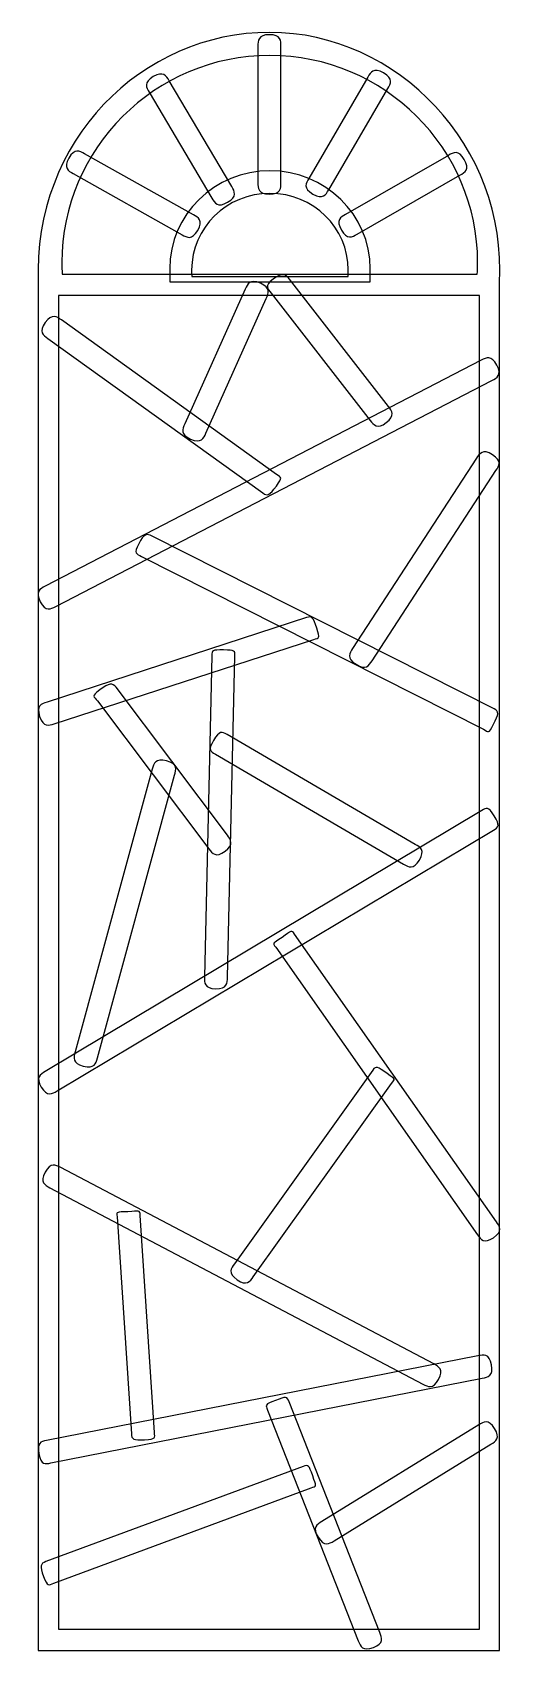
# Model space of a CAD drawing. Header units: centimetres. Extents: x -12.4 to -7.1, y -9 to 9.
import ezdxf

# ---------------------------------------------------------------- set-up
doc = ezdxf.new("R2010")
doc.units = ezdxf.units.CM
doc.header["$MEASUREMENT"] = 0
doc.layers.add('layer 1', color=7, linetype='Continuous')

msp = doc.modelspace()

# ---------------------------------------------------------------- linework, layer by layer
at = {"layer": 'layer 1', "color": 250}
for points, knots in [([(-9.77672, 9.00077), (-8.35664, 9.00077), (-7.12701, 7.73471), (-7.2191, 6.21156), (-7.2191, 6.21156), (-7.2191, 1.17271), (-7.2191, -3.93544), (-7.2191, -9.00021), (-7.2191, -9.00021), (-7.2191, -9.00021), (-12.35502, -9.00021), (-12.35502, -9.00021), (-12.35502, -9.00021), (-12.35502, -3.9363), (-12.35502, 1.17725), (-12.35502, 6.21156), (-12.35502, 6.21156), (-12.42079, 7.80016), (-11.19679, 9.00077), (-9.77672, 9.00077)], [0, 0, 0, 0, 0.16666667, 0.16666667, 0.16666667, 0.16666667, 0.33333333, 0.33333333, 0.33333333, 0.33333333, 0.5, 0.5, 0.5, 0.5, 0.66666667, 0.66666667, 0.66666667, 0.66666667, 1, 1, 1, 1]), ([(-9.65152, 8.84612), (-9.65152, 8.84612), (-9.65152, 7.33131), (-9.65152, 7.33131), (-9.65152, 7.33131), (-9.65152, 7.26702), (-9.65152, 7.20273), (-9.7801, 7.20273), (-9.7801, 7.20273), (-9.90868, 7.20273), (-9.90868, 7.26702), (-9.90868, 7.33131), (-9.90868, 7.33131), (-9.90868, 7.33131), (-9.90868, 8.84612), (-9.90868, 8.84612), (-9.90868, 8.84612), (-9.90868, 8.91041), (-9.90868, 8.9747), (-9.7801, 8.9747), (-9.7801, 8.9747), (-9.65152, 8.9747), (-9.65152, 8.91041), (-9.65152, 8.84612)], [0, 0, 0, 0, 0.14285714, 0.14285714, 0.14285714, 0.14285714, 0.28571429, 0.28571429, 0.28571429, 0.28571429, 0.42857143, 0.42857143, 0.42857143, 0.42857143, 0.57142857, 0.57142857, 0.57142857, 0.57142857, 0.71428571, 0.71428571, 0.71428571, 0.71428571, 1, 1, 1, 1]), ([(-9.77672, 8.7442), (-8.50157, 8.7442), (-7.46149, 7.70936), (-7.46149, 6.4406), (-7.46149, 6.4406), (-7.46149, 6.39658), (-7.46286, 6.35301), (-7.4653, 6.30965), (-7.4653, 6.30965), (-7.4653, 6.30965), (-12.08813, 6.30965), (-12.08813, 6.30965), (-12.08813, 6.30965), (-12.09057, 6.35301), (-12.09194, 6.39658), (-12.09194, 6.4406), (-12.09194, 6.4406), (-12.09194, 7.70936), (-11.05186, 8.7442), (-9.77672, 8.7442)], [0, 0, 0, 0, 0.16666667, 0.16666667, 0.16666667, 0.16666667, 0.33333333, 0.33333333, 0.33333333, 0.33333333, 0.5, 0.5, 0.5, 0.5, 0.66666667, 0.66666667, 0.66666667, 0.66666667, 1, 1, 1, 1]), ([(-10.89697, 8.46253), (-10.89697, 8.46253), (-10.20053, 7.28646), (-10.20053, 7.28646), (-10.20053, 7.28646), (-10.16777, 7.23114), (-10.13501, 7.17583), (-10.24601, 7.11168), (-10.24601, 7.11168), (-10.35701, 7.04754), (-10.38977, 7.10286), (-10.42252, 7.15817), (-10.42252, 7.15817), (-10.42252, 7.15817), (-11.11896, 8.33424), (-11.11896, 8.33424), (-11.11896, 8.33424), (-11.15172, 8.38956), (-11.18448, 8.44487), (-11.07348, 8.50902), (-11.07348, 8.50902), (-10.96248, 8.57316), (-10.92973, 8.51784), (-10.89697, 8.46253)], [0, 0, 0, 0, 0.14285714, 0.14285714, 0.14285714, 0.14285714, 0.28571429, 0.28571429, 0.28571429, 0.28571429, 0.42857143, 0.42857143, 0.42857143, 0.42857143, 0.57142857, 0.57142857, 0.57142857, 0.57142857, 0.71428571, 0.71428571, 0.71428571, 0.71428571, 1, 1, 1, 1]), ([(-9.34244, 7.37717), (-9.34244, 7.37717), (-8.68535, 8.50263), (-8.68535, 8.50263), (-8.68535, 8.50263), (-8.65293, 8.55815), (-8.62052, 8.61367), (-8.50902, 8.55003), (-8.50902, 8.55003), (-8.39752, 8.48638), (-8.42993, 8.43086), (-8.46234, 8.37534), (-8.46234, 8.37534), (-8.46234, 8.37534), (-9.11943, 7.24988), (-9.11943, 7.24988), (-9.11943, 7.24988), (-9.15185, 7.19436), (-9.18426, 7.13884), (-9.29577, 7.20249), (-9.29577, 7.20249), (-9.40727, 7.26613), (-9.37485, 7.32165), (-9.34244, 7.37717)], [0, 0, 0, 0, 0.14285714, 0.14285714, 0.14285714, 0.14285714, 0.28571429, 0.28571429, 0.28571429, 0.28571429, 0.42857143, 0.42857143, 0.42857143, 0.42857143, 0.57142857, 0.57142857, 0.57142857, 0.57142857, 0.71428571, 0.71428571, 0.71428571, 0.71428571, 1, 1, 1, 1]), ([(-11.83863, 7.65103), (-11.83863, 7.65103), (-10.62731, 6.97206), (-10.62731, 6.97206), (-10.62731, 6.97206), (-10.57123, 6.94062), (-10.51514, 6.90919), (-10.57843, 6.7983), (-10.57843, 6.7983), (-10.64172, 6.68742), (-10.6978, 6.71885), (-10.75388, 6.75029), (-10.75388, 6.75029), (-10.75388, 6.75029), (-11.96521, 7.42926), (-11.96521, 7.42926), (-11.96521, 7.42926), (-12.02129, 7.4607), (-12.07737, 7.49213), (-12.01408, 7.60302), (-12.01408, 7.60302), (-11.9508, 7.7139), (-11.89471, 7.68247), (-11.83863, 7.65103)], [0, 0, 0, 0, 0.14285714, 0.14285714, 0.14285714, 0.14285714, 0.28571429, 0.28571429, 0.28571429, 0.28571429, 0.42857143, 0.42857143, 0.42857143, 0.42857143, 0.57142857, 0.57142857, 0.57142857, 0.57142857, 0.71428571, 0.71428571, 0.71428571, 0.71428571, 1, 1, 1, 1]), ([(-8.93178, 6.97615), (-8.93178, 6.97615), (-7.78664, 7.63291), (-7.78664, 7.63291), (-7.78664, 7.63291), (-7.73087, 7.66489), (-7.67511, 7.69688), (-7.61082, 7.58649), (-7.61082, 7.58649), (-7.54653, 7.47611), (-7.6023, 7.44412), (-7.65806, 7.41214), (-7.65806, 7.41214), (-7.65806, 7.41214), (-8.8032, 6.75538), (-8.8032, 6.75538), (-8.8032, 6.75538), (-8.85897, 6.7234), (-8.91474, 6.69141), (-8.97903, 6.8018), (-8.97903, 6.8018), (-9.04331, 6.91218), (-8.98755, 6.94417), (-8.93178, 6.97615)], [0, 0, 0, 0, 0.14285714, 0.14285714, 0.14285714, 0.14285714, 0.28571429, 0.28571429, 0.28571429, 0.28571429, 0.42857143, 0.42857143, 0.42857143, 0.42857143, 0.57142857, 0.57142857, 0.57142857, 0.57142857, 0.71428571, 0.71428571, 0.71428571, 0.71428571, 1, 1, 1, 1]), ([(-9.77459, 7.46223), (-9.15958, 7.46223), (-8.65798, 6.97233), (-8.65798, 6.37166), (-8.65798, 6.37166), (-8.65798, 6.35086), (-8.65865, 6.24518), (-8.65983, 6.22466), (-8.65983, 6.22466), (-8.65983, 6.22466), (-10.88935, 6.22466), (-10.88935, 6.22466), (-10.88935, 6.22466), (-10.89054, 6.24518), (-10.89121, 6.35086), (-10.89121, 6.37166), (-10.89121, 6.37166), (-10.89121, 6.97233), (-10.38961, 7.46223), (-9.77459, 7.46223)], [0, 0, 0, 0, 0.16666667, 0.16666667, 0.16666667, 0.16666667, 0.33333333, 0.33333333, 0.33333333, 0.33333333, 0.5, 0.5, 0.5, 0.5, 0.66666667, 0.66666667, 0.66666667, 0.66666667, 1, 1, 1, 1]), ([(-9.77459, 7.21005), (-9.29414, 7.21005), (-8.90227, 6.82733), (-8.90227, 6.35808), (-8.90227, 6.35808), (-8.90227, 6.34183), (-8.9028, 6.30019), (-8.90372, 6.28416), (-8.90372, 6.28416), (-8.90372, 6.28416), (-10.64547, 6.28416), (-10.64547, 6.28416), (-10.64547, 6.28416), (-10.64639, 6.30019), (-10.64691, 6.34183), (-10.64691, 6.35808), (-10.64691, 6.35808), (-10.64691, 6.82733), (-10.25505, 7.21005), (-9.77459, 7.21005)], [0, 0, 0, 0, 0.16666667, 0.16666667, 0.16666667, 0.16666667, 0.33333333, 0.33333333, 0.33333333, 0.33333333, 0.5, 0.5, 0.5, 0.5, 0.66666667, 0.66666667, 0.66666667, 0.66666667, 1, 1, 1, 1]), ([(-9.5578, 6.25559), (-9.5578, 6.25559), (-8.45551, 4.83939), (-8.45551, 4.83939), (-8.45551, 4.83939), (-8.41602, 4.78865), (-8.37653, 4.73792), (-8.47849, 4.66035), (-8.47849, 4.66035), (-8.58045, 4.58278), (-8.61994, 4.63352), (-8.65943, 4.68425), (-8.65943, 4.68425), (-8.65943, 4.68425), (-9.76172, 6.10045), (-9.76172, 6.10045), (-9.76172, 6.10045), (-9.8012, 6.15119), (-9.84069, 6.17949), (-9.73873, 6.25706), (-9.73873, 6.25706), (-9.63677, 6.33463), (-9.59729, 6.30633), (-9.5578, 6.25559)], [0, 0, 0, 0, 0.14285714, 0.14285714, 0.14285714, 0.14285714, 0.28571429, 0.28571429, 0.28571429, 0.28571429, 0.42857143, 0.42857143, 0.42857143, 0.42857143, 0.57142857, 0.57142857, 0.57142857, 0.57142857, 0.71428571, 0.71428571, 0.71428571, 0.71428571, 1, 1, 1, 1]), ([(-9.81488, 6.04115), (-9.81488, 6.04115), (-10.48754, 4.54275), (-10.48754, 4.54275), (-10.48754, 4.54275), (-10.51387, 4.4841), (-10.5402, 4.42545), (-10.65823, 4.47716), (-10.65823, 4.47716), (-10.77626, 4.52887), (-10.74993, 4.58752), (-10.7236, 4.64617), (-10.7236, 4.64617), (-10.7236, 4.64617), (-10.05094, 6.14457), (-10.05094, 6.14457), (-10.05094, 6.14457), (-10.02461, 6.20322), (-9.99828, 6.26187), (-9.88025, 6.21016), (-9.88025, 6.21016), (-9.76222, 6.15845), (-9.78855, 6.09979), (-9.81488, 6.04115)], [0, 0, 0, 0, 0.14285714, 0.14285714, 0.14285714, 0.14285714, 0.28571429, 0.28571429, 0.28571429, 0.28571429, 0.42857143, 0.42857143, 0.42857143, 0.42857143, 0.57142857, 0.57142857, 0.57142857, 0.57142857, 0.71428571, 0.71428571, 0.71428571, 0.71428571, 1, 1, 1, 1]), ([(-12.12967, 6.07553), (-12.12967, 6.07553), (-7.44207, 6.07553), (-7.44207, 6.07553), (-7.44207, 6.07553), (-7.44207, 6.07553), (-7.44207, -8.76119), (-7.44207, -8.76119), (-7.44207, -8.76119), (-7.44207, -8.76119), (-12.12967, -8.76119), (-12.12967, -8.76119), (-12.12967, -8.76119), (-12.12967, -8.76119), (-12.12967, 6.07553), (-12.12967, 6.07553)], [0, 0, 0, 0, 0.2, 0.2, 0.2, 0.2, 0.4, 0.4, 0.4, 0.4, 0.6, 0.6, 0.6, 0.6, 1, 1, 1, 1]), ([(-12.09709, 5.80178), (-12.09709, 5.80178), (-9.70226, 4.08319), (-9.70226, 4.08319), (-9.70226, 4.08319), (-9.65003, 4.04571), (-9.62746, 4.05765), (-9.7033, 3.95473), (-9.7033, 3.95473), (-9.77914, 3.8518), (-9.80171, 3.83986), (-9.85394, 3.87734), (-9.85394, 3.87734), (-9.85394, 3.87734), (-12.24877, 5.59592), (-12.24877, 5.59592), (-12.24877, 5.59592), (-12.301, 5.6334), (-12.35324, 5.67089), (-12.2774, 5.77381), (-12.2774, 5.77381), (-12.20156, 5.87674), (-12.14932, 5.83926), (-12.09709, 5.80178)], [0, 0, 0, 0, 0.14285714, 0.14285714, 0.14285714, 0.14285714, 0.28571429, 0.28571429, 0.28571429, 0.28571429, 0.42857143, 0.42857143, 0.42857143, 0.42857143, 0.57142857, 0.57142857, 0.57142857, 0.57142857, 0.71428571, 0.71428571, 0.71428571, 0.71428571, 1, 1, 1, 1]), ([(-12.27807, 2.83976), (-12.27807, 2.83976), (-7.42075, 5.3533), (-7.42075, 5.3533), (-7.42075, 5.3533), (-7.36366, 5.38285), (-7.30656, 5.41239), (-7.24729, 5.29952), (-7.24729, 5.29952), (-7.18803, 5.18665), (-7.24512, 5.1571), (-7.30222, 5.12756), (-7.30222, 5.12756), (-7.30222, 5.12756), (-12.15953, 2.61401), (-12.15953, 2.61401), (-12.15953, 2.61401), (-12.21663, 2.58447), (-12.27373, 2.55492), (-12.33299, 2.66779), (-12.33299, 2.66779), (-12.39226, 2.78066), (-12.33516, 2.81021), (-12.27807, 2.83976)], [0, 0, 0, 0, 0.14285714, 0.14285714, 0.14285714, 0.14285714, 0.28571429, 0.28571429, 0.28571429, 0.28571429, 0.42857143, 0.42857143, 0.42857143, 0.42857143, 0.57142857, 0.57142857, 0.57142857, 0.57142857, 0.71428571, 0.71428571, 0.71428571, 0.71428571, 1, 1, 1, 1]), ([(-7.25756, 4.1256), (-7.25756, 4.1256), (-8.63673, 2.00967), (-8.63673, 2.00967), (-8.63673, 2.00967), (-8.67183, 1.95582), (-8.70694, 1.90196), (-8.81543, 1.97107), (-8.81543, 1.97107), (-8.92391, 2.04019), (-8.88881, 2.09405), (-8.8537, 2.14791), (-8.8537, 2.14791), (-8.8537, 2.14791), (-7.47453, 4.26383), (-7.47453, 4.26383), (-7.47453, 4.26383), (-7.43943, 4.31769), (-7.40432, 4.37154), (-7.29583, 4.30243), (-7.29583, 4.30243), (-7.18735, 4.23331), (-7.22245, 4.17945), (-7.25756, 4.1256)], [0, 0, 0, 0, 0.14285714, 0.14285714, 0.14285714, 0.14285714, 0.28571429, 0.28571429, 0.28571429, 0.28571429, 0.42857143, 0.42857143, 0.42857143, 0.42857143, 0.57142857, 0.57142857, 0.57142857, 0.57142857, 0.71428571, 0.71428571, 0.71428571, 0.71428571, 1, 1, 1, 1]), ([(-11.08739, 3.39831), (-11.08739, 3.39831), (-7.27831, 1.47545), (-7.27831, 1.47545), (-7.27831, 1.47545), (-7.22092, 1.44648), (-7.22604, 1.41751), (-7.2843, 1.30414), (-7.2843, 1.30414), (-7.34256, 1.19077), (-7.33745, 1.21974), (-7.39484, 1.24871), (-7.39484, 1.24871), (-7.39484, 1.24871), (-11.20391, 3.17157), (-11.20391, 3.17157), (-11.20391, 3.17157), (-11.2613, 3.20054), (-11.2944, 3.19913), (-11.23613, 3.31251), (-11.23613, 3.31251), (-11.17787, 3.42588), (-11.14478, 3.42728), (-11.08739, 3.39831)], [0, 0, 0, 0, 0.14285714, 0.14285714, 0.14285714, 0.14285714, 0.28571429, 0.28571429, 0.28571429, 0.28571429, 0.42857143, 0.42857143, 0.42857143, 0.42857143, 0.57142857, 0.57142857, 0.57142857, 0.57142857, 0.71428571, 0.71428571, 0.71428571, 0.71428571, 1, 1, 1, 1]), ([(-12.25728, 1.5508), (-12.25728, 1.5508), (-9.36722, 2.49067), (-9.36722, 2.49067), (-9.36722, 2.49067), (-9.30608, 2.51055), (-9.29354, 2.49398), (-9.25336, 2.37315), (-9.25336, 2.37315), (-9.21318, 2.25232), (-9.22572, 2.26889), (-9.28686, 2.24901), (-9.28686, 2.24901), (-9.28686, 2.24901), (-12.17691, 1.30914), (-12.17691, 1.30914), (-12.17691, 1.30914), (-12.23805, 1.28925), (-12.29919, 1.26937), (-12.33937, 1.3902), (-12.33937, 1.3902), (-12.37955, 1.51103), (-12.31842, 1.53091), (-12.25728, 1.5508)], [0, 0, 0, 0, 0.14285714, 0.14285714, 0.14285714, 0.14285714, 0.28571429, 0.28571429, 0.28571429, 0.28571429, 0.42857143, 0.42857143, 0.42857143, 0.42857143, 0.57142857, 0.57142857, 0.57142857, 0.57142857, 0.71428571, 0.71428571, 0.71428571, 0.71428571, 1, 1, 1, 1]), ([(-10.16573, 2.06113), (-10.16573, 2.06113), (-10.24612, -1.51064), (-10.24612, -1.51064), (-10.24612, -1.51064), (-10.24757, -1.57492), (-10.24901, -1.63919), (-10.3776, -1.6372), (-10.3776, -1.6372), (-10.50618, -1.63521), (-10.50473, -1.57094), (-10.50328, -1.50666), (-10.50328, -1.50666), (-10.50328, -1.50666), (-10.42289, 2.06511), (-10.42289, 2.06511), (-10.42289, 2.06511), (-10.42145, 2.12939), (-10.42, 2.13263), (-10.29142, 2.13064), (-10.29142, 2.13064), (-10.16284, 2.12865), (-10.16429, 2.12541), (-10.16573, 2.06113)], [0, 0, 0, 0, 0.14285714, 0.14285714, 0.14285714, 0.14285714, 0.28571429, 0.28571429, 0.28571429, 0.28571429, 0.42857143, 0.42857143, 0.42857143, 0.42857143, 0.57142857, 0.57142857, 0.57142857, 0.57142857, 0.71428571, 0.71428571, 0.71428571, 0.71428571, 1, 1, 1, 1]), ([(-11.48905, 1.71642), (-11.48905, 1.71642), (-10.24877, 0.07101), (-10.24877, 0.07101), (-10.24877, 0.07101), (-10.21007, 0.01967), (-10.17137, -0.03167), (-10.27434, -0.10774), (-10.27434, -0.10774), (-10.3773, -0.18382), (-10.416, -0.13248), (-10.4547, -0.08115), (-10.4547, -0.08115), (-10.4547, -0.08115), (-11.69498, 1.56427), (-11.69498, 1.56427), (-11.69498, 1.56427), (-11.73367, 1.6156), (-11.77237, 1.611), (-11.66941, 1.68708), (-11.66941, 1.68708), (-11.56644, 1.76316), (-11.52774, 1.76776), (-11.48905, 1.71642)], [0, 0, 0, 0, 0.14285714, 0.14285714, 0.14285714, 0.14285714, 0.28571429, 0.28571429, 0.28571429, 0.28571429, 0.42857143, 0.42857143, 0.42857143, 0.42857143, 0.57142857, 0.57142857, 0.57142857, 0.57142857, 0.71428571, 0.71428571, 0.71428571, 0.71428571, 1, 1, 1, 1]), ([(-10.25249, 1.19033), (-10.25249, 1.19033), (-8.1557, -0.03146), (-8.1557, -0.03146), (-8.1557, -0.03146), (-8.10015, -0.06383), (-8.04461, -0.0962), (-8.1094, -0.20608), (-8.1094, -0.20608), (-8.17419, -0.31597), (-8.22973, -0.28361), (-8.28528, -0.25124), (-8.28528, -0.25124), (-8.28528, -0.25124), (-10.38207, 0.97056), (-10.38207, 0.97056), (-10.38207, 0.97056), (-10.43762, 1.00292), (-10.46774, 1.01495), (-10.40294, 1.12484), (-10.40294, 1.12484), (-10.33815, 1.23473), (-10.30804, 1.2227), (-10.25249, 1.19033)], [0, 0, 0, 0, 0.14285714, 0.14285714, 0.14285714, 0.14285714, 0.28571429, 0.28571429, 0.28571429, 0.28571429, 0.42857143, 0.42857143, 0.42857143, 0.42857143, 0.57142857, 0.57142857, 0.57142857, 0.57142857, 0.71428571, 0.71428571, 0.71428571, 0.71428571, 1, 1, 1, 1]), ([(-10.83583, 0.73862), (-10.83583, 0.73862), (-11.69499, -2.40773), (-11.69499, -2.40773), (-11.69499, -2.40773), (-11.71193, -2.46975), (-11.72886, -2.53177), (-11.85342, -2.49845), (-11.85342, -2.49845), (-11.97798, -2.46514), (-11.96105, -2.40312), (-11.94411, -2.3411), (-11.94411, -2.3411), (-11.94411, -2.3411), (-11.08495, 0.80525), (-11.08495, 0.80525), (-11.08495, 0.80525), (-11.06801, 0.86726), (-11.05108, 0.92928), (-10.92652, 0.89597), (-10.92652, 0.89597), (-10.80196, 0.86265), (-10.81889, 0.80063), (-10.83583, 0.73862)], [0, 0, 0, 0, 0.14285714, 0.14285714, 0.14285714, 0.14285714, 0.28571429, 0.28571429, 0.28571429, 0.28571429, 0.42857143, 0.42857143, 0.42857143, 0.42857143, 0.57142857, 0.57142857, 0.57142857, 0.57142857, 0.71428571, 0.71428571, 0.71428571, 0.71428571, 1, 1, 1, 1]), ([(-12.27719, -2.55715), (-12.27719, -2.55715), (-7.41573, 0.34394), (-7.41573, 0.34394), (-7.41573, 0.34394), (-7.36052, 0.37689), (-7.34291, 0.39312), (-7.27661, 0.28423), (-7.27661, 0.28423), (-7.21031, 0.17533), (-7.22792, 0.1591), (-7.28313, 0.12615), (-7.28313, 0.12615), (-7.28313, 0.12615), (-12.14459, -2.77494), (-12.14459, -2.77494), (-12.14459, -2.77494), (-12.1998, -2.80789), (-12.255, -2.84083), (-12.3213, -2.73194), (-12.3213, -2.73194), (-12.3876, -2.62304), (-12.33239, -2.5901), (-12.27719, -2.55715)], [0, 0, 0, 0, 0.14285714, 0.14285714, 0.14285714, 0.14285714, 0.28571429, 0.28571429, 0.28571429, 0.28571429, 0.42857143, 0.42857143, 0.42857143, 0.42857143, 0.57142857, 0.57142857, 0.57142857, 0.57142857, 0.71428571, 0.71428571, 0.71428571, 0.71428571, 1, 1, 1, 1]), ([(-9.49928, -1.03034), (-9.49928, -1.03034), (-7.25242, -4.22914), (-7.25242, -4.22914), (-7.25242, -4.22914), (-7.21547, -4.28175), (-7.17852, -4.33436), (-7.28399, -4.40695), (-7.28399, -4.40695), (-7.38947, -4.47955), (-7.42642, -4.42694), (-7.46337, -4.37433), (-7.46337, -4.37433), (-7.46337, -4.37433), (-9.71023, -1.17554), (-9.71023, -1.17554), (-9.71023, -1.17554), (-9.74718, -1.12293), (-9.74462, -1.13946), (-9.63915, -1.06687), (-9.63915, -1.06687), (-9.53367, -0.99427), (-9.53623, -0.97774), (-9.49928, -1.03034)], [0, 0, 0, 0, 0.14285714, 0.14285714, 0.14285714, 0.14285714, 0.28571429, 0.28571429, 0.28571429, 0.28571429, 0.42857143, 0.42857143, 0.42857143, 0.42857143, 0.57142857, 0.57142857, 0.57142857, 0.57142857, 0.71428571, 0.71428571, 0.71428571, 0.71428571, 1, 1, 1, 1]), ([(-10.17052, -4.69613), (-10.17052, -4.69613), (-8.63032, -2.5429), (-8.63032, -2.5429), (-8.63032, -2.5429), (-8.59292, -2.49061), (-8.57527, -2.50747), (-8.4698, -2.58106), (-8.4698, -2.58106), (-8.36432, -2.65465), (-8.38197, -2.6378), (-8.41937, -2.69009), (-8.41937, -2.69009), (-8.41937, -2.69009), (-9.95957, -4.84331), (-9.95957, -4.84331), (-9.95957, -4.84331), (-9.99697, -4.8956), (-10.03438, -4.94789), (-10.13985, -4.8743), (-10.13985, -4.8743), (-10.24533, -4.8007), (-10.20792, -4.74841), (-10.17052, -4.69613)], [0, 0, 0, 0, 0.14285714, 0.14285714, 0.14285714, 0.14285714, 0.28571429, 0.28571429, 0.28571429, 0.28571429, 0.42857143, 0.42857143, 0.42857143, 0.42857143, 0.57142857, 0.57142857, 0.57142857, 0.57142857, 0.71428571, 0.71428571, 0.71428571, 0.71428571, 1, 1, 1, 1]), ([(-12.10431, -3.62665), (-12.10431, -3.62665), (-7.951, -5.81152), (-7.951, -5.81152), (-7.951, -5.81152), (-7.89411, -5.84145), (-7.83721, -5.87138), (-7.89748, -5.98376), (-7.89748, -5.98376), (-7.95775, -6.09613), (-8.01465, -6.0662), (-8.07154, -6.03627), (-8.07154, -6.03627), (-8.07154, -6.03627), (-12.22485, -3.8514), (-12.22485, -3.8514), (-12.22485, -3.8514), (-12.28174, -3.82147), (-12.33864, -3.79154), (-12.27837, -3.67916), (-12.27837, -3.67916), (-12.2181, -3.56679), (-12.1612, -3.59672), (-12.10431, -3.62665)], [0, 0, 0, 0, 0.14285714, 0.14285714, 0.14285714, 0.14285714, 0.28571429, 0.28571429, 0.28571429, 0.28571429, 0.42857143, 0.42857143, 0.42857143, 0.42857143, 0.57142857, 0.57142857, 0.57142857, 0.57142857, 0.71428571, 0.71428571, 0.71428571, 0.71428571, 1, 1, 1, 1]), ([(-11.21978, -4.15969), (-11.21978, -4.15969), (-11.06076, -6.57254), (-11.06076, -6.57254), (-11.06076, -6.57254), (-11.05654, -6.63669), (-11.04159, -6.64727), (-11.17017, -6.65472), (-11.17017, -6.65472), (-11.29875, -6.66218), (-11.3137, -6.65161), (-11.31792, -6.58746), (-11.31792, -6.58746), (-11.31792, -6.58746), (-11.47694, -4.1746), (-11.47694, -4.1746), (-11.47694, -4.1746), (-11.48117, -4.11045), (-11.4854, -4.12532), (-11.35682, -4.11786), (-11.35682, -4.11786), (-11.22824, -4.1104), (-11.22401, -4.09554), (-11.21978, -4.15969)], [0, 0, 0, 0, 0.14285714, 0.14285714, 0.14285714, 0.14285714, 0.28571429, 0.28571429, 0.28571429, 0.28571429, 0.42857143, 0.42857143, 0.42857143, 0.42857143, 0.57142857, 0.57142857, 0.57142857, 0.57142857, 0.71428571, 0.71428571, 0.71428571, 0.71428571, 1, 1, 1, 1]), ([(-12.26458, -6.66339), (-12.26458, -6.66339), (-7.45835, -5.72009), (-7.45835, -5.72009), (-7.45835, -5.72009), (-7.39527, -5.70771), (-7.33218, -5.69532), (-7.30757, -5.82013), (-7.30757, -5.82013), (-7.28296, -5.94494), (-7.34605, -5.95732), (-7.40913, -5.9697), (-7.40913, -5.9697), (-7.40913, -5.9697), (-12.21536, -6.913), (-12.21536, -6.913), (-12.21536, -6.913), (-12.27845, -6.92538), (-12.32271, -6.93777), (-12.34732, -6.81296), (-12.34732, -6.81296), (-12.37193, -6.68815), (-12.32767, -6.67577), (-12.26458, -6.66339)], [0, 0, 0, 0, 0.14285714, 0.14285714, 0.14285714, 0.14285714, 0.28571429, 0.28571429, 0.28571429, 0.28571429, 0.42857143, 0.42857143, 0.42857143, 0.42857143, 0.57142857, 0.57142857, 0.57142857, 0.57142857, 0.71428571, 0.71428571, 0.71428571, 0.71428571, 1, 1, 1, 1]), ([(-9.56068, -6.23351), (-9.56068, -6.23351), (-8.55005, -8.80034), (-8.55005, -8.80034), (-8.55005, -8.80034), (-8.5265, -8.86016), (-8.50295, -8.91998), (-8.62299, -8.96573), (-8.62299, -8.96573), (-8.74302, -9.01147), (-8.76658, -8.95165), (-8.79013, -8.89183), (-8.79013, -8.89183), (-8.79013, -8.89183), (-9.80076, -6.325), (-9.80076, -6.325), (-9.80076, -6.325), (-9.82431, -6.26519), (-9.83349, -6.26288), (-9.71345, -6.21713), (-9.71345, -6.21713), (-9.59341, -6.17139), (-9.58423, -6.1737), (-9.56068, -6.23351)], [0, 0, 0, 0, 0.14285714, 0.14285714, 0.14285714, 0.14285714, 0.28571429, 0.28571429, 0.28571429, 0.28571429, 0.42857143, 0.42857143, 0.42857143, 0.42857143, 0.57142857, 0.57142857, 0.57142857, 0.57142857, 0.71428571, 0.71428571, 0.71428571, 0.71428571, 1, 1, 1, 1]), ([(-9.19641, -7.56339), (-9.19641, -7.56339), (-7.44958, -6.4887), (-7.44958, -6.4887), (-7.44958, -6.4887), (-7.39482, -6.45502), (-7.34006, -6.42133), (-7.27226, -6.52973), (-7.27226, -6.52973), (-7.20446, -6.63812), (-7.25921, -6.67181), (-7.31397, -6.7055), (-7.31397, -6.7055), (-7.31397, -6.7055), (-9.0608, -7.78018), (-9.0608, -7.78018), (-9.0608, -7.78018), (-9.11556, -7.81387), (-9.17031, -7.84756), (-9.23812, -7.73916), (-9.23812, -7.73916), (-9.30592, -7.63076), (-9.25117, -7.59708), (-9.19641, -7.56339)], [0, 0, 0, 0, 0.14285714, 0.14285714, 0.14285714, 0.14285714, 0.28571429, 0.28571429, 0.28571429, 0.28571429, 0.42857143, 0.42857143, 0.42857143, 0.42857143, 0.57142857, 0.57142857, 0.57142857, 0.57142857, 0.71428571, 0.71428571, 0.71428571, 0.71428571, 1, 1, 1, 1]), ([(-12.27043, -8.01088), (-12.27043, -8.01088), (-9.40442, -6.952), (-9.40442, -6.952), (-9.40442, -6.952), (-9.34412, -6.92972), (-9.34322, -6.93715), (-9.29852, -7.05648), (-9.29852, -7.05648), (-9.25382, -7.17582), (-9.25472, -7.1684), (-9.31502, -7.19068), (-9.31502, -7.19068), (-9.31502, -7.19068), (-12.18103, -8.24955), (-12.18103, -8.24955), (-12.18103, -8.24955), (-12.24133, -8.27183), (-12.25068, -8.29411), (-12.29538, -8.17478), (-12.29538, -8.17478), (-12.34009, -8.05544), (-12.33073, -8.03316), (-12.27043, -8.01088)], [0, 0, 0, 0, 0.14285714, 0.14285714, 0.14285714, 0.14285714, 0.28571429, 0.28571429, 0.28571429, 0.28571429, 0.42857143, 0.42857143, 0.42857143, 0.42857143, 0.57142857, 0.57142857, 0.57142857, 0.57142857, 0.71428571, 0.71428571, 0.71428571, 0.71428571, 1, 1, 1, 1])]:
    msp.add_open_spline(points, degree=3, knots=knots, dxfattribs=at)

doc.saveas('drawing.dxf')
